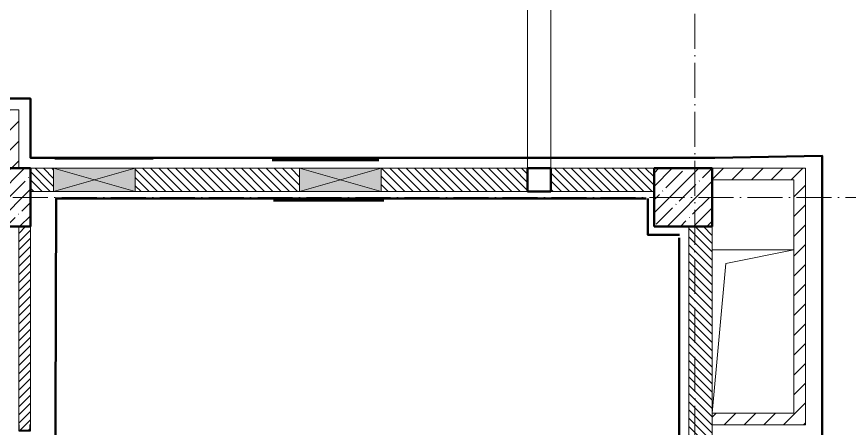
# Model space of a CAD drawing. Header units: millimetres. Extents: x -213536 to 1564669, y -45299 to 942238.
# Drawn here: x 627565 to 634708, y 621496 to 625024 of the extents above; entities that cross this region are included whole.
import ezdxf

# ---------------------------------------------------------------- set-up
doc = ezdxf.new("R2010")
doc.units = ezdxf.units.MM
doc.linetypes.add('50_200_ШТРИХ_1Т_ш5_п1_п1_', pattern=[700, 500, -100, 0, -100])
for name, color, linetype, lineweight in [('3.1) ЖБ окна 1.2 м', 102, 'Continuous', 30), ('8.1)', 2, 'Continuous', 50), ('8.2)', 3, 'Continuous', 50), ('8.3)', 5, 'Continuous', 50), ('8.4)', 6, 'Continuous', 50), ('A-DETL-GENF-OTLN', 7, 'Continuous', 9), ('A-FLOR-____-OTLN', 7, 'Continuous', 9), ('A-GENM-____-MCUT', 7, 'Continuous', 25), ('A-GENM-____-OTLN', 7, 'Continuous', 9), ('A-GENM-____-OTLN-1', 7, 'Continuous', 25), ('A-GLAZ-____-OTLN', 7, 'Continuous', 9), ('A-WALL-____-MCUT', 7, 'Continuous', 13), ('A-WALL-____-PATT-1', 7, 'Continuous', 9), ('A-WALL-FNSH-MCUT-1', 7, 'Continuous', 9), ('I-WALL-____-OTLN', 7, 'Continuous', 9), ('S-COLS-____-MCUT', 7, 'Continuous', 50), ('S-COLS-____-OTLN', 7, 'Continuous', 9), ('S-GRID-____-OTLN-1', 7, '50_200_ШТРИХ_1Т_ш5_п1_п1_', 9)]:
    doc.layers.add(name, color=color, linetype=linetype, lineweight=lineweight)
pattern_1 = [(135, (544282.637, 571544.04), (-35.35534, -35.35534), [])]
pattern_2 = [(45, (544282.64, 571544.04), (-84.85281, 84.85281), [])]

# ---------------------------------------------------------------- blocks, each defined once
blk = doc.blocks.new('BSC_Колонна _Прямоугольная - 500х500-V35-АР1_План отверстий 2 этажа в осях 1-64_Ю-ЯЯ')
at = {"layer": 'S-COLS-____-OTLN'}
h = blk.add_hatch(dxfattribs=at)
h.set_pattern_fill('FP_45', color=256, style=0, pattern_type=2)
h.set_pattern_definition([(45, (-89000, -51931.04), (-114.04925, 114.04925), []), (45, (-88885.95, -51931.04), (-114.04925, 114.04925), [201.613, -40.323, 3.353, -36.97])])
h.paths.add_polyline_path([(-250, -250), (250, -250), (250, 250), (-250, 250)], flags=0)
at = {"layer": 'S-COLS-____-MCUT'}
for p, q in [((250, 250), (-250, 250)), ((-250, 250), (-250, -250)), ((250, -250), (250, 250)), ((-250, -250), (250, -250))]:
    blk.add_line(p, q, dxfattribs=at)
blk = doc.blocks.new('BSC_Колонна _Прямоугольная - 500х500-V36-АР1_План отверстий 2 этажа в осях 1-64_Ю-ЯЯ')
at = {"layer": 'S-COLS-____-OTLN'}
h = blk.add_hatch(dxfattribs=at)
h.set_pattern_fill('FP_46', color=256, style=0, pattern_type=2)
h.set_pattern_definition([(45, (-83150, -51931.04), (-114.04925, 114.04925), []), (45, (-83035.95, -51931.04), (-114.04925, 114.04925), [201.613, -40.323, 3.353, -36.97])])
h.paths.add_polyline_path([(-250, -250), (250, -250), (250, 250), (-250, 250)], flags=0)
at = {"layer": 'S-COLS-____-MCUT'}
for p, q in [((250, 250), (-250, 250)), ((-250, 250), (-250, -250)), ((250, -250), (250, 250)), ((-250, -250), (250, -250))]:
    blk.add_line(p, q, dxfattribs=at)
blk = doc.blocks.new('154_Фахверк_СКБ_Швеллер - Тип_100_3960-28331862-АР1_План отверстий 2 этажа в осях 1-64_Ю-ЯЯ')
at = {"layer": 'A-GENM-____-MCUT'}
for p, q in [((175, 50), (125, 50)), ((125, 50), (125, -50)), ((128, 47), (175, 47)), ((128, -47), (128, 47)), ((175, 47), (175, 50)), ((125, -50), (175, -50)), ((175, -47), (128, -47)), ((175, -50), (175, -47))]:
    blk.add_line(p, q, dxfattribs=at)
blk = doc.blocks.new('AR_Отверстие прямоугольное _в плите_ - AR_Отверстие прямоугольное _в плите_-30552542-АР1_План отверстий 2 этажа в осях 1-64_Ю-ЯЯ')
at = {"layer": 'A-GENM-____-OTLN'}
for p, q in [((350, 700), (-350, 700)), ((-233.3, 583.3), (350, 700)), ((-350, -700), (-233.3, 583.3))]:
    blk.add_line(p, q, dxfattribs=at)
blk = doc.blocks.new('BSC_Колонна _Прямоугольная1 - 200х200 _металл_-35205626-АР1_План отверстий 2 этажа в осях 1-64_Ю-ЯЯ')
at = {"layer": 'S-COLS-____-MCUT'}
for p, q in [((100, 100), (-100, 100)), ((-100, 100), (-100, -100)), ((100, -100), (100, 100)), ((-100, -100), (100, -100))]:
    blk.add_line(p, q, dxfattribs=at)
blk = doc.blocks.new('AR_Отверстие прямоугольное _в стене_ - AR_Отверстие прямоугольное _в стене__ОВ-36829938-АР1_План отверстий 2 этажа в осях 1-64_Ю-ЯЯ')
at = {"layer": 'A-GLAZ-____-OTLN'}
blk.add_hatch(color=256, dxfattribs=at).paths.add_polyline_path([(350, -100), (350, 100), (-350, 100), (-350, -100), (187.3, -100)], flags=0)
at = {"layer": 'A-DETL-GENF-OTLN'}
for p, q in [((-350, -100), (-350, 100)), ((-350, 100), (350, 100)), ((350, 100), (-350, -100)), ((-350, 100), (350, -100)), ((350, 100), (-350, 100)), ((-350, 100), (-350, -100)), ((350, 100), (350, -100)), ((350, -100), (350, 100)), ((350, -100), (-350, -100)), ((-350, -100), (350, -100))]:
    blk.add_line(p, q, dxfattribs=at)
blk = doc.blocks.new('2этаж')
at = {"layer": 'S-GRID-____-OTLN-1', "color": 251, "ltscale": 0.6, "true_color": 0x636466}
for p, q in [((73508.3, 549908.8), (73508.3, 498997)), ((53374.4, 510947), (88482.7, 510947))]:
    blk.add_line(p, q, dxfattribs=at)

msp = doc.modelspace()

# ---------------------------------------------------------------- hatches: boundary and pattern name
at = {"layer": 'A-WALL-____-PATT-1'}
h = msp.add_hatch(dxfattribs=at)
h.set_pattern_fill('FP_4', color=256, style=0, pattern_type=2)
h.set_pattern_definition(pattern_2)
h.paths.add_polyline_path([(627582.6, 623725.1), (627582.6, 624225.1), (627482.6, 624225.1), (627482.6, 623725.1)], flags=0)
h = msp.add_hatch(dxfattribs=at)
h.set_pattern_fill('FP_6', color=256, style=0, pattern_type=2)
h.set_pattern_definition(pattern_1)
h.paths.add_polyline_path([(631947.6, 623525.1), (631947.6, 623725.1), (630692.6, 623725.1), (630692.6, 623525.1)], flags=0)
h.paths.add_polyline_path([(629107.5, 623525.1), (629992.6, 623525.1), (629992.6, 623725.1), (628582.6, 623725.1), (628582.6, 623525.1)], flags=0)
h.paths.add_polyline_path([(627682.6, 623525.1), (627882.6, 623525.1), (627882.6, 623725.1), (627682.6, 623725.1)], flags=0)
h = msp.add_hatch(dxfattribs=at)
h.set_pattern_fill('FP_6', color=256, style=0, pattern_type=2)
h.set_pattern_definition(pattern_1)
h.paths.add_polyline_path([(633032.6, 623525.1), (633032.6, 623725.1), (632147.6, 623725.1), (632147.6, 623525.1)], flags=0)
h = msp.add_hatch(dxfattribs=at)
h.set_pattern_fill('FP_4', color=256, style=0, pattern_type=2)
h.set_pattern_definition(pattern_2)
h.paths.add_polyline_path([(634232.6, 623625.1), (634332.6, 623625.1), (634332.6, 623725.1), (633532.6, 623725.1), (633532.6, 623625.1)], flags=0)
h = msp.add_hatch(dxfattribs=at)
h.set_pattern_fill('FP_4', color=256, style=0, pattern_type=2)
h.set_pattern_definition(pattern_2)
h.paths.add_polyline_path([(634332.6, 621625.1), (634332.6, 623625.1), (634232.6, 623625.1), (634232.6, 621625.1)], flags=0)
h = msp.add_hatch(dxfattribs=at)
h.set_pattern_fill('FP_5', color=256, style=0, pattern_type=2)
h.set_pattern_definition([(45, (544282.637, 571544.04), (-35.35534, 35.35534), [])])
h.paths.add_polyline_path([(627590.2, 617975.1), (627682.6, 617975.1), (627682.6, 618429.1), (627675, 618429.1), (627675, 618470.6), (627590.2, 618470.6), (627590.2, 618429.1), (627582.6, 618429.1), (627582.6, 617975.1)], flags=0)
h.paths.add_polyline_path([(627590.2, 619629.6), (627675, 619629.6), (627675, 619671.1), (627682.6, 619671.1), (627682.6, 620279.1), (627675, 620279.1), (627675, 620320.6), (627590.2, 620320.6), (627590.2, 620279.1), (627582.6, 620279.1), (627582.6, 619671.1), (627590.2, 619671.1)], flags=0)
h.paths.add_polyline_path([(627679.6, 621478.1), (627679.8, 621525.1), (627682.6, 621525.1), (627682.6, 623225.1), (627582.6, 623225.1), (627582.6, 621525.1), (627585.6, 621525.1), (627585.6, 621478.1)], flags=0)
h = msp.add_hatch(dxfattribs=at)
h.set_pattern_fill('FP_6', color=256, style=0, pattern_type=2)
h.set_pattern_definition(pattern_1)
h.paths.add_polyline_path([(633532.6, 617975.1), (633532.6, 623225.1), (633332.6, 623225.1), (633332.6, 617975.1)], flags=0)
h = msp.add_hatch(dxfattribs=at)
h.set_pattern_fill('FP_4', color=256, style=0, pattern_type=2)
h.set_pattern_definition(pattern_2)
h.paths.add_polyline_path([(633532.6, 621525.1), (634332.6, 621525.1), (634332.6, 621625.1), (633532.6, 621625.1)], flags=0)

# ---------------------------------------------------------------- linework, layer by layer
at = {"layer": '8.1)', "lineweight": 50}
for points in [[(628351.3, 623809.5), (627893.2, 623809.5)], [(628734.8, 623809.5), (628276.7, 623809.5)], [(630215.6, 623792.7), (629757.6, 623792.7)], [(630671.4, 623792.7), (630213.4, 623792.7)], [(628395.7, 623465.3), (627902.7, 623465.3)], [(628779.2, 623465.3), (628286.2, 623465.3)], [(630260.1, 623448.5), (629767, 623448.5)], [(630715.9, 623448.5), (630222.8, 623448.5)]]:
    msp.add_lwpolyline(points, dxfattribs=at)
at = {"layer": '8.2)', "lineweight": 50}
for points in [[(632993.3, 623814.1), (633554.3, 623814.1)], [(633251.7, 623155.5), (632978.1, 623155.5), (632978.1, 623465.3)]]:
    msp.add_lwpolyline(points, dxfattribs=at)
at = {"layer": '8.3)', "lineweight": 50}
for points in [[(632993.3, 623814.1), (627683.7, 623814.1), (627683.7, 624322.3), (621639, 624322.3), (621612.7, 623717.6)], [(633304.2, 615112.5), (633304.2, 617475.1), (634454.7, 617475.1), (634454.7, 619839), (633627.2, 619839), (633627.2, 621405), (634474.4, 621405), (634474.4, 623831.8), (633554.3, 623814.1)], [(627885.9, 617867.6), (627902.7, 623465.3), (632964.7, 623465.3)], [(633249.5, 623127), (633249.5, 618111.2)]]:
    msp.add_lwpolyline(points, dxfattribs=at)
at = {"layer": '8.4)', "lineweight": 50}
for points in [[(632993.3, 623814.1), (627683.7, 623814.1), (627683.7, 624322.3), (621639, 624322.3), (621612.7, 623717.6)], [(632993.3, 623814.1), (633554.3, 623814.1)], [(633304.2, 615112.5), (633304.2, 617475.1), (634454.7, 617475.1), (634454.7, 619839), (633627.2, 619839), (633627.2, 621405), (634474.4, 621405), (634474.4, 623831.8), (633554.3, 623814.1)], [(627885.9, 617867.6), (627902.7, 623465.3), (632964.7, 623465.3)], [(633251.7, 623155.5), (632978.1, 623155.5), (632978.1, 623465.3)], [(633249.5, 623127), (633249.5, 618111.2)]]:
    msp.add_lwpolyline(points, dxfattribs=at)
at = {"layer": 'A-FLOR-____-OTLN'}
msp.add_line((633532.6, 623025.1), (634232.6, 623025.1), dxfattribs=at)
at = {"layer": 'A-WALL-____-MCUT'}
for p, q in [((627882.6, 623725.1), (627682.6, 623725.1)), ((629992.6, 623725.1), (628582.6, 623725.1)), ((631947.6, 623725.1), (630692.6, 623725.1)), ((633032.6, 623725.1), (632147.6, 623725.1)), ((627682.6, 623525.1), (627882.6, 623525.1)), ((628582.6, 623525.1), (629992.6, 623525.1)), ((630692.6, 623525.1), (631947.6, 623525.1)), ((632147.6, 623525.1), (633032.6, 623525.1)), ((633332.6, 623225.1), (633332.6, 617975.1)), ((633532.6, 617975.1), (633532.6, 623225.1))]:
    msp.add_line(p, q, dxfattribs=at)
at = {"layer": 'A-WALL-FNSH-MCUT-1'}
for p, q in [((627582.6, 624225.1), (624317.6, 624225.1)), ((627582.6, 623725.1), (627582.6, 624225.1)), ((634332.6, 623725.1), (633532.6, 623725.1)), ((634332.6, 621525.1), (634332.6, 623725.1)), ((633532.6, 623625.1), (634232.6, 623625.1)), ((634232.6, 623625.1), (634232.6, 621625.1)), ((627582.6, 623225.1), (627582.6, 621525.1)), ((627682.6, 621525.1), (627682.6, 623225.1)), ((634232.6, 621625.1), (633532.6, 621625.1)), ((633532.6, 621525.1), (634332.6, 621525.1))]:
    msp.add_line(p, q, dxfattribs=at)
at = {"layer": 'I-WALL-____-OTLN'}
for p, q in [((631947.6, 623725.1), (631947.6, 626725.1)), ((632147.6, 626725.1), (632147.6, 623725.1))]:
    msp.add_line(p, q, dxfattribs=at)

# ---------------------------------------------------------------- block references
at = {"layer": '3.1) ЖБ окна 1.2 м'}
msp.add_blockref('2этаж', (559874.3, 112528.1), dxfattribs=at)
at = {"layer": 'A-GENM-____-OTLN'}
msp.add_blockref('AR_Отверстие прямоугольное _в плите_ - AR_Отверстие прямоугольное _в плите_-30552542-АР1_План отверстий 2 этажа в осях 1-64_Ю-ЯЯ', (633882.6, 622325.1), dxfattribs=at)
at = {"layer": 'A-GENM-____-OTLN-1', "rotation": 90}
msp.add_blockref('154_Фахверк_СКБ_Швеллер - Тип_100_3960-28331862-АР1_План отверстий 2 этажа в осях 1-64_Ю-ЯЯ', (627632.6, 621350.1), dxfattribs=at)
at = {"layer": 'A-GLAZ-____-OTLN'}
for p in [(628232.6, 623625.1), (630342.6, 623625.1)]:
    msp.add_blockref('AR_Отверстие прямоугольное _в стене_ - AR_Отверстие прямоугольное _в стене__ОВ-36829938-АР1_План отверстий 2 этажа в осях 1-64_Ю-ЯЯ', p, dxfattribs=at)
at = {"layer": 'S-COLS-____-OTLN'}
for name, p in [('BSC_Колонна _Прямоугольная - 500х500-V36-АР1_План отверстий 2 этажа в осях 1-64_Ю-ЯЯ', (627432.6, 623475.1)), ('BSC_Колонна _Прямоугольная - 500х500-V35-АР1_План отверстий 2 этажа в осях 1-64_Ю-ЯЯ', (633282.6, 623475.1))]:
    msp.add_blockref(name, p, dxfattribs=at)
at = {"layer": 'S-COLS-____-OTLN', "rotation": 270.0000000000001}
msp.add_blockref('BSC_Колонна _Прямоугольная1 - 200х200 _металл_-35205626-АР1_План отверстий 2 этажа в осях 1-64_Ю-ЯЯ', (632047.6, 623625.1), dxfattribs=at)

doc.saveas('drawing.dxf')
